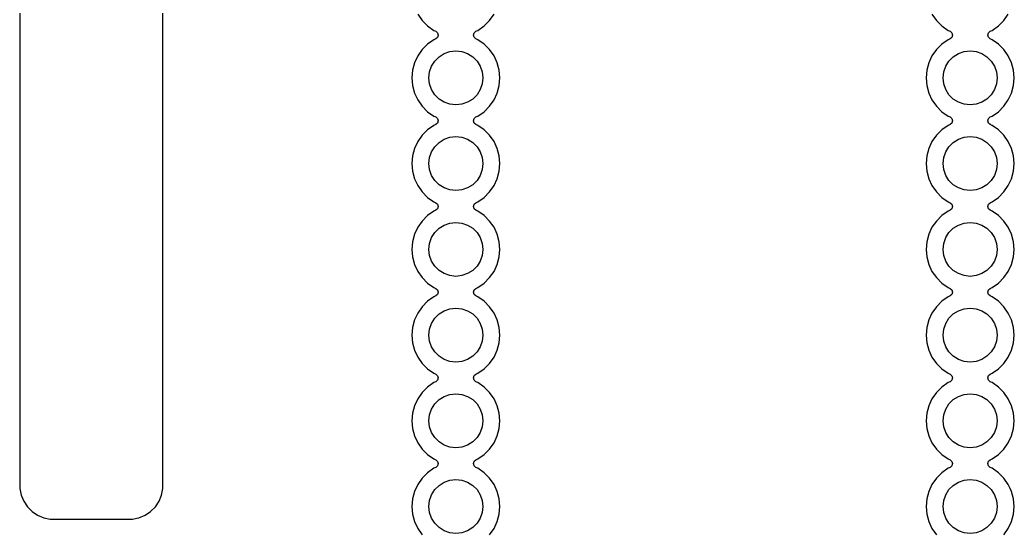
# Model space of a CAD drawing. Extents: x 76 to 217, y -144 to -46.
# Drawn here: x 144.34 to 173.81, y -126.16 to -110.92 of the extents above; entities that cross this region are included whole.
import ezdxf

# ---------------------------------------------------------------- set-up
doc = ezdxf.new("R2010")
doc.units = 0
doc.layers.add('BLACK', color=7, linetype='CONTINUOUS')

msp = doc.modelspace()

# ---------------------------------------------------------------- linework, layer by layer
at = {"layer": 'BLACK', "linetype": 'CONTINUOUS'}
for p, q in [((144.3355, -65.179459), (144.3355, -124.812541)), ((148.5745, -124.812541), (148.5745, -65.179459)), ((156.129432, -110.752734), (156.259954, -110.939141)), ((158.260047, -110.939139), (158.390568, -110.752734)), ((171.369432, -110.752734), (171.499954, -110.939141)), ((173.500047, -110.939139), (173.630568, -110.752734)), ((156.259954, -110.939141), (156.420858, -111.100045)), ((156.420858, -111.100045), (156.420861, -111.100047)), ((156.420861, -111.100047), (156.607266, -111.230568)), ((157.912734, -111.230568), (158.099139, -111.100047)), ((158.099139, -111.100047), (158.260047, -110.939139)), ((171.499954, -110.939141), (171.660858, -111.100045)), ((171.660858, -111.100045), (171.660861, -111.100047)), ((171.660861, -111.100047), (171.847266, -111.230568)), ((173.152734, -111.230568), (173.339139, -111.100047)), ((173.339139, -111.100047), (173.500047, -110.939139)), ((156.607266, -111.230568), (156.665275, -111.257618)), ((156.665275, -111.257618), (156.717714, -111.303791)), ((156.736866, -111.370984), (156.71665, -111.437865)), ((156.717714, -111.303791), (156.736866, -111.370984)), ((157.783133, -111.369017), (157.803348, -111.302135)), ((157.802285, -111.43621), (157.783133, -111.369017)), ((157.803348, -111.302135), (157.854725, -111.257618)), ((157.854725, -111.257618), (157.912734, -111.230568)), ((171.847266, -111.230568), (171.905275, -111.257618)), ((171.905275, -111.257618), (171.957714, -111.303791)), ((171.976866, -111.370984), (171.95665, -111.437865)), ((171.957714, -111.303791), (171.976866, -111.370984)), ((173.023133, -111.369017), (173.043348, -111.302135)), ((173.042285, -111.43621), (173.023133, -111.369017)), ((173.043348, -111.302135), (173.094725, -111.257618)), ((173.094725, -111.257618), (173.152734, -111.230568)), ((156.420858, -111.639954), (156.259954, -111.800858)), ((156.607265, -111.509432), (156.420858, -111.639954)), ((156.607267, -111.509431), (156.607265, -111.509432)), ((156.665275, -111.482382), (156.607267, -111.509431)), ((156.71665, -111.437865), (156.665275, -111.482382)), ((157.854725, -111.482382), (157.802285, -111.43621)), ((157.912728, -111.509429), (157.854725, -111.482382)), ((157.912734, -111.509432), (157.912728, -111.509429)), ((158.099141, -111.639954), (157.912734, -111.509432)), ((158.260045, -111.800858), (158.099141, -111.639954)), ((171.660858, -111.639954), (171.499954, -111.800858)), ((171.847265, -111.509432), (171.660858, -111.639954)), ((171.847267, -111.509431), (171.847265, -111.509432)), ((171.905275, -111.482382), (171.847267, -111.509431)), ((171.95665, -111.437865), (171.905275, -111.482382)), ((173.094725, -111.482382), (173.042285, -111.43621)), ((173.152728, -111.509429), (173.094725, -111.482382)), ((173.152734, -111.509432), (173.152728, -111.509429)), ((173.339141, -111.639954), (173.152734, -111.509432)), ((173.500045, -111.800858), (173.339141, -111.639954)), ((156.259954, -111.800858), (156.129432, -111.987265)), ((156.761208, -112.014535), (156.912893, -111.919225)), ((156.912893, -111.919225), (157.081983, -111.860058)), ((157.081983, -111.860058), (157.26, -111.84)), ((157.26, -111.84), (157.438017, -111.860058)), ((157.438017, -111.860058), (157.607107, -111.919225)), ((157.607107, -111.919225), (157.758792, -112.014535)), ((158.260047, -111.800861), (158.260045, -111.800858)), ((158.390568, -111.987266), (158.260047, -111.800861)), ((171.499954, -111.800858), (171.369432, -111.987265)), ((172.001208, -112.014535), (172.152893, -111.919225)), ((172.152893, -111.919225), (172.321983, -111.860058)), ((172.321983, -111.860058), (172.5, -111.84)), ((172.5, -111.84), (172.678017, -111.860058)), ((172.678017, -111.860058), (172.847107, -111.919225)), ((172.847107, -111.919225), (172.998792, -112.014535)), ((173.500047, -111.800861), (173.500045, -111.800858)), ((173.630568, -111.987266), (173.500047, -111.800861)), ((156.033258, -112.193511), (155.974366, -112.413302)), ((156.033261, -112.193502), (156.033258, -112.193511)), ((156.129431, -111.987267), (156.033261, -112.193502)), ((156.129432, -111.987265), (156.129431, -111.987267)), ((156.539225, -112.292893), (156.634535, -112.141208)), ((156.634535, -112.141208), (156.761208, -112.014535)), ((157.758792, -112.014535), (157.885465, -112.141208)), ((157.885465, -112.141208), (157.980775, -112.292893)), ((158.486739, -112.193504), (158.390568, -111.987266)), ((158.545635, -112.413308), (158.486739, -112.193504)), ((171.273258, -112.193511), (171.214366, -112.413302)), ((171.273261, -112.193502), (171.273258, -112.193511)), ((171.369431, -111.987267), (171.273261, -112.193502)), ((171.369432, -111.987265), (171.369431, -111.987267)), ((171.779225, -112.292893), (171.874535, -112.141208)), ((171.874535, -112.141208), (172.001208, -112.014535)), ((172.998792, -112.014535), (173.125465, -112.141208)), ((173.125465, -112.141208), (173.220775, -112.292893)), ((173.726739, -112.193504), (173.630568, -111.987266)), ((173.785635, -112.413308), (173.726739, -112.193504)), ((155.974364, -112.413313), (155.954532, -112.639998)), ((155.974366, -112.413302), (155.974364, -112.413313)), ((156.46, -112.64), (156.480058, -112.461983)), ((156.480058, -112.461983), (156.539225, -112.292893)), ((157.980775, -112.292893), (158.039942, -112.461983)), ((158.039942, -112.461983), (158.06, -112.64)), ((158.565468, -112.64), (158.545635, -112.413308)), ((171.214364, -112.413313), (171.194532, -112.639998)), ((171.214366, -112.413302), (171.214364, -112.413313)), ((171.7, -112.64), (171.720058, -112.461983)), ((171.720058, -112.461983), (171.779225, -112.292893)), ((173.220775, -112.292893), (173.279942, -112.461983)), ((173.279942, -112.461983), (173.3, -112.64)), ((173.805468, -112.64), (173.785635, -112.413308)), ((155.954532, -112.639998), (155.954532, -112.640001)), ((155.954532, -112.640001), (155.974364, -112.866686)), ((155.974364, -112.866686), (155.974366, -112.866697)), ((155.974366, -112.866697), (156.033258, -113.086488)), ((156.480058, -112.818017), (156.46, -112.64)), ((156.539225, -112.987107), (156.480058, -112.818017)), ((158.039942, -112.818017), (157.980775, -112.987107)), ((158.06, -112.64), (158.039942, -112.818017)), ((158.486739, -113.086496), (158.545635, -112.866692)), ((158.545635, -112.866692), (158.565468, -112.64)), ((171.194532, -112.639998), (171.194532, -112.640001)), ((171.194532, -112.640001), (171.214364, -112.866686)), ((171.214364, -112.866686), (171.214366, -112.866697)), ((171.214366, -112.866697), (171.273258, -113.086488)), ((171.720058, -112.818017), (171.7, -112.64)), ((171.779225, -112.987107), (171.720058, -112.818017)), ((173.279942, -112.818017), (173.220775, -112.987107)), ((173.3, -112.64), (173.279942, -112.818017)), ((173.726739, -113.086496), (173.785635, -112.866692)), ((173.785635, -112.866692), (173.805468, -112.64)), ((156.033258, -113.086488), (156.033261, -113.086497)), ((156.033261, -113.086497), (156.129431, -113.292732)), ((156.634535, -113.138792), (156.539225, -112.987107)), ((156.761208, -113.265465), (156.634535, -113.138792)), ((157.885465, -113.138792), (157.758792, -113.265465)), ((157.980775, -112.987107), (157.885465, -113.138792)), ((158.390568, -113.292734), (158.486739, -113.086496)), ((171.273258, -113.086488), (171.273261, -113.086497)), ((171.273261, -113.086497), (171.369431, -113.292732)), ((171.874535, -113.138792), (171.779225, -112.987107)), ((172.001208, -113.265465), (171.874535, -113.138792)), ((173.125465, -113.138792), (172.998792, -113.265465)), ((173.220775, -112.987107), (173.125465, -113.138792)), ((173.630568, -113.292734), (173.726739, -113.086496)), ((156.129431, -113.292732), (156.129432, -113.292734)), ((156.129432, -113.292734), (156.259954, -113.479141)), ((156.912893, -113.360775), (156.761208, -113.265465)), ((157.081983, -113.419942), (156.912893, -113.360775)), ((157.26, -113.44), (157.081983, -113.419942)), ((157.438017, -113.419942), (157.26, -113.44)), ((157.607107, -113.360775), (157.438017, -113.419942)), ((157.758792, -113.265465), (157.607107, -113.360775)), ((158.260047, -113.479139), (158.390568, -113.292734)), ((171.369431, -113.292732), (171.369432, -113.292734)), ((171.369432, -113.292734), (171.499954, -113.479141)), ((172.152893, -113.360775), (172.001208, -113.265465)), ((172.321983, -113.419942), (172.152893, -113.360775)), ((172.5, -113.44), (172.321983, -113.419942)), ((172.678017, -113.419942), (172.5, -113.44)), ((172.847107, -113.360775), (172.678017, -113.419942)), ((172.998792, -113.265465), (172.847107, -113.360775)), ((173.500047, -113.479139), (173.630568, -113.292734)), ((156.259954, -113.479141), (156.420858, -113.640045)), ((156.420858, -113.640045), (156.420861, -113.640047)), ((156.420861, -113.640047), (156.607266, -113.770568)), ((157.912734, -113.770568), (158.099139, -113.640047)), ((158.099139, -113.640047), (158.260047, -113.479139)), ((171.499954, -113.479141), (171.660858, -113.640045)), ((171.660858, -113.640045), (171.660861, -113.640047)), ((171.660861, -113.640047), (171.847266, -113.770568)), ((173.152734, -113.770568), (173.339139, -113.640047)), ((173.339139, -113.640047), (173.500047, -113.479139)), ((156.607266, -113.770568), (156.665275, -113.797618)), ((156.665275, -114.022382), (156.607267, -114.049431)), ((156.665275, -113.797618), (156.717714, -113.843791)), ((156.71665, -113.977865), (156.665275, -114.022382)), ((156.736866, -113.910984), (156.71665, -113.977865)), ((156.717714, -113.843791), (156.736866, -113.910984)), ((157.783133, -113.909017), (157.803348, -113.842135)), ((157.802285, -113.97621), (157.783133, -113.909017)), ((157.854725, -114.022382), (157.802285, -113.97621)), ((157.803348, -113.842135), (157.854725, -113.797618)), ((157.854725, -113.797618), (157.912734, -113.770568)), ((157.912728, -114.049429), (157.854725, -114.022382)), ((171.847266, -113.770568), (171.905275, -113.797618)), ((171.905275, -114.022382), (171.847267, -114.049431)), ((171.905275, -113.797618), (171.957714, -113.843791)), ((171.95665, -113.977865), (171.905275, -114.022382)), ((171.976866, -113.910984), (171.95665, -113.977865)), ((171.957714, -113.843791), (171.976866, -113.910984)), ((173.023133, -113.909017), (173.043348, -113.842135)), ((173.042285, -113.97621), (173.023133, -113.909017)), ((173.094725, -114.022382), (173.042285, -113.97621)), ((173.043348, -113.842135), (173.094725, -113.797618)), ((173.094725, -113.797618), (173.152734, -113.770568)), ((173.152728, -114.049429), (173.094725, -114.022382)), ((156.259954, -114.340858), (156.129432, -114.527265)), ((156.420858, -114.179954), (156.259954, -114.340858)), ((156.607265, -114.049432), (156.420858, -114.179954)), ((156.607267, -114.049431), (156.607265, -114.049432)), ((157.912734, -114.049432), (157.912728, -114.049429)), ((158.099141, -114.179954), (157.912734, -114.049432)), ((158.260045, -114.340858), (158.099141, -114.179954)), ((158.260047, -114.340861), (158.260045, -114.340858)), ((158.390568, -114.527266), (158.260047, -114.340861)), ((171.499954, -114.340858), (171.369432, -114.527265)), ((171.660858, -114.179954), (171.499954, -114.340858)), ((171.847265, -114.049432), (171.660858, -114.179954)), ((171.847267, -114.049431), (171.847265, -114.049432)), ((173.152734, -114.049432), (173.152728, -114.049429)), ((173.339141, -114.179954), (173.152734, -114.049432)), ((173.500045, -114.340858), (173.339141, -114.179954)), ((173.500047, -114.340861), (173.500045, -114.340858)), ((173.630568, -114.527266), (173.500047, -114.340861)), ((156.129431, -114.527267), (156.033261, -114.733502)), ((156.129432, -114.527265), (156.129431, -114.527267)), ((156.634535, -114.681208), (156.761208, -114.554535)), ((156.761208, -114.554535), (156.912893, -114.459225)), ((156.912893, -114.459225), (157.081983, -114.400058)), ((157.081983, -114.400058), (157.26, -114.38)), ((157.26, -114.38), (157.438017, -114.400058)), ((157.438017, -114.400058), (157.607107, -114.459225)), ((157.607107, -114.459225), (157.758792, -114.554535)), ((157.758792, -114.554535), (157.885465, -114.681208)), ((158.486739, -114.733504), (158.390568, -114.527266)), ((171.369431, -114.527267), (171.273261, -114.733502)), ((171.369432, -114.527265), (171.369431, -114.527267)), ((171.874535, -114.681208), (172.001208, -114.554535)), ((172.001208, -114.554535), (172.152893, -114.459225)), ((172.152893, -114.459225), (172.321983, -114.400058)), ((172.321983, -114.400058), (172.5, -114.38)), ((172.5, -114.38), (172.678017, -114.400058)), ((172.678017, -114.400058), (172.847107, -114.459225)), ((172.847107, -114.459225), (172.998792, -114.554535)), ((172.998792, -114.554535), (173.125465, -114.681208)), ((173.726739, -114.733504), (173.630568, -114.527266)), ((156.033258, -114.733511), (155.974366, -114.953302)), ((156.033261, -114.733502), (156.033258, -114.733511)), ((156.480058, -115.001983), (156.539225, -114.832893)), ((156.539225, -114.832893), (156.634535, -114.681208)), ((157.885465, -114.681208), (157.980775, -114.832893)), ((157.980775, -114.832893), (158.039942, -115.001983)), ((158.545635, -114.953308), (158.486739, -114.733504)), ((171.273258, -114.733511), (171.214366, -114.953302)), ((171.273261, -114.733502), (171.273258, -114.733511)), ((171.720058, -115.001983), (171.779225, -114.832893)), ((171.779225, -114.832893), (171.874535, -114.681208)), ((173.125465, -114.681208), (173.220775, -114.832893)), ((173.220775, -114.832893), (173.279942, -115.001983)), ((173.785635, -114.953308), (173.726739, -114.733504)), ((155.974364, -114.953313), (155.954532, -115.179998)), ((155.954532, -115.179998), (155.954532, -115.180001)), ((155.954532, -115.180001), (155.974364, -115.406686)), ((155.974366, -114.953302), (155.974364, -114.953313)), ((156.46, -115.18), (156.480058, -115.001983)), ((156.480058, -115.358017), (156.46, -115.18)), ((158.039942, -115.001983), (158.06, -115.18)), ((158.06, -115.18), (158.039942, -115.358017)), ((158.565468, -115.18), (158.545635, -114.953308)), ((158.545635, -115.406692), (158.565468, -115.18)), ((171.214364, -114.953313), (171.194532, -115.179998)), ((171.194532, -115.179998), (171.194532, -115.180001)), ((171.194532, -115.180001), (171.214364, -115.406686)), ((171.214366, -114.953302), (171.214364, -114.953313)), ((171.7, -115.18), (171.720058, -115.001983)), ((171.720058, -115.358017), (171.7, -115.18)), ((173.279942, -115.001983), (173.3, -115.18)), ((173.3, -115.18), (173.279942, -115.358017)), ((173.805468, -115.18), (173.785635, -114.953308)), ((173.785635, -115.406692), (173.805468, -115.18)), ((155.974364, -115.406686), (155.974366, -115.406697)), ((155.974366, -115.406697), (156.033258, -115.626488)), ((156.539225, -115.527107), (156.480058, -115.358017)), ((158.039942, -115.358017), (157.980775, -115.527107)), ((158.486739, -115.626496), (158.545635, -115.406692)), ((171.214364, -115.406686), (171.214366, -115.406697)), ((171.214366, -115.406697), (171.273258, -115.626488)), ((171.779225, -115.527107), (171.720058, -115.358017)), ((173.279942, -115.358017), (173.220775, -115.527107)), ((173.726739, -115.626496), (173.785635, -115.406692)), ((156.033258, -115.626488), (156.033261, -115.626497)), ((156.033261, -115.626497), (156.129431, -115.832732)), ((156.634535, -115.678792), (156.539225, -115.527107)), ((156.761208, -115.805465), (156.634535, -115.678792)), ((156.912893, -115.900775), (156.761208, -115.805465)), ((157.758792, -115.805465), (157.607107, -115.900775)), ((157.885465, -115.678792), (157.758792, -115.805465)), ((157.980775, -115.527107), (157.885465, -115.678792)), ((158.390568, -115.832734), (158.486739, -115.626496)), ((171.273258, -115.626488), (171.273261, -115.626497)), ((171.273261, -115.626497), (171.369431, -115.832732)), ((171.874535, -115.678792), (171.779225, -115.527107)), ((172.001208, -115.805465), (171.874535, -115.678792)), ((172.152893, -115.900775), (172.001208, -115.805465)), ((172.998792, -115.805465), (172.847107, -115.900775)), ((173.125465, -115.678792), (172.998792, -115.805465)), ((173.220775, -115.527107), (173.125465, -115.678792)), ((173.630568, -115.832734), (173.726739, -115.626496)), ((156.129431, -115.832732), (156.129432, -115.832734)), ((156.129432, -115.832734), (156.259954, -116.019141)), ((156.259954, -116.019141), (156.420858, -116.180045)), ((157.081983, -115.959942), (156.912893, -115.900775)), ((157.26, -115.98), (157.081983, -115.959942)), ((157.438017, -115.959942), (157.26, -115.98)), ((157.607107, -115.900775), (157.438017, -115.959942)), ((158.099139, -116.180047), (158.260047, -116.019139)), ((158.260047, -116.019139), (158.390568, -115.832734)), ((171.369431, -115.832732), (171.369432, -115.832734)), ((171.369432, -115.832734), (171.499954, -116.019141)), ((171.499954, -116.019141), (171.660858, -116.180045)), ((172.321983, -115.959942), (172.152893, -115.900775)), ((172.5, -115.98), (172.321983, -115.959942)), ((172.678017, -115.959942), (172.5, -115.98)), ((172.847107, -115.900775), (172.678017, -115.959942)), ((173.339139, -116.180047), (173.500047, -116.019139)), ((173.500047, -116.019139), (173.630568, -115.832734)), ((156.420858, -116.180045), (156.420861, -116.180047)), ((156.420861, -116.180047), (156.607266, -116.310568)), ((156.607266, -116.310568), (156.665275, -116.337618)), ((156.665275, -116.337618), (156.717714, -116.383791)), ((156.717714, -116.383791), (156.736866, -116.450984)), ((157.783133, -116.449017), (157.803348, -116.382135)), ((157.803348, -116.382135), (157.854725, -116.337618)), ((157.854725, -116.337618), (157.912734, -116.310568)), ((157.912734, -116.310568), (158.099139, -116.180047)), ((171.660858, -116.180045), (171.660861, -116.180047)), ((171.660861, -116.180047), (171.847266, -116.310568)), ((171.847266, -116.310568), (171.905275, -116.337618)), ((171.905275, -116.337618), (171.957714, -116.383791)), ((171.957714, -116.383791), (171.976866, -116.450984)), ((173.023133, -116.449017), (173.043348, -116.382135)), ((173.043348, -116.382135), (173.094725, -116.337618)), ((173.094725, -116.337618), (173.152734, -116.310568)), ((173.152734, -116.310568), (173.339139, -116.180047)), ((156.607265, -116.589432), (156.420858, -116.719954)), ((156.607267, -116.589431), (156.607265, -116.589432)), ((156.665275, -116.562382), (156.607267, -116.589431)), ((156.71665, -116.517865), (156.665275, -116.562382)), ((156.736866, -116.450984), (156.71665, -116.517865)), ((157.802285, -116.51621), (157.783133, -116.449017)), ((157.854725, -116.562382), (157.802285, -116.51621)), ((157.912728, -116.589429), (157.854725, -116.562382)), ((157.912734, -116.589432), (157.912728, -116.589429)), ((158.099141, -116.719954), (157.912734, -116.589432)), ((171.847265, -116.589432), (171.660858, -116.719954)), ((171.847267, -116.589431), (171.847265, -116.589432)), ((171.905275, -116.562382), (171.847267, -116.589431)), ((171.95665, -116.517865), (171.905275, -116.562382)), ((171.976866, -116.450984), (171.95665, -116.517865)), ((173.042285, -116.51621), (173.023133, -116.449017)), ((173.094725, -116.562382), (173.042285, -116.51621)), ((173.152728, -116.589429), (173.094725, -116.562382)), ((173.152734, -116.589432), (173.152728, -116.589429)), ((173.339141, -116.719954), (173.152734, -116.589432)), ((156.259954, -116.880858), (156.129432, -117.067265)), ((156.420858, -116.719954), (156.259954, -116.880858)), ((156.912893, -116.999225), (157.081983, -116.940058)), ((157.081983, -116.940058), (157.26, -116.92)), ((157.26, -116.92), (157.438017, -116.940058)), ((157.438017, -116.940058), (157.607107, -116.999225)), ((158.260045, -116.880858), (158.099141, -116.719954)), ((158.260047, -116.880861), (158.260045, -116.880858)), ((158.390568, -117.067266), (158.260047, -116.880861)), ((171.499954, -116.880858), (171.369432, -117.067265)), ((171.660858, -116.719954), (171.499954, -116.880858)), ((172.152893, -116.999225), (172.321983, -116.940058)), ((172.321983, -116.940058), (172.5, -116.92)), ((172.5, -116.92), (172.678017, -116.940058)), ((172.678017, -116.940058), (172.847107, -116.999225)), ((173.500045, -116.880858), (173.339141, -116.719954)), ((173.500047, -116.880861), (173.500045, -116.880858)), ((173.630568, -117.067266), (173.500047, -116.880861)), ((156.033258, -117.273511), (155.974366, -117.493302)), ((156.033261, -117.273502), (156.033258, -117.273511)), ((156.129431, -117.067267), (156.033261, -117.273502)), ((156.129432, -117.067265), (156.129431, -117.067267)), ((156.539225, -117.372893), (156.634535, -117.221208)), ((156.634535, -117.221208), (156.761208, -117.094535)), ((156.761208, -117.094535), (156.912893, -116.999225)), ((157.607107, -116.999225), (157.758792, -117.094535)), ((157.758792, -117.094535), (157.885465, -117.221208)), ((157.885465, -117.221208), (157.980775, -117.372893)), ((158.486739, -117.273504), (158.390568, -117.067266)), ((158.545635, -117.493308), (158.486739, -117.273504)), ((171.273258, -117.273511), (171.214366, -117.493302)), ((171.273261, -117.273502), (171.273258, -117.273511)), ((171.369431, -117.067267), (171.273261, -117.273502)), ((171.369432, -117.067265), (171.369431, -117.067267)), ((171.779225, -117.372893), (171.874535, -117.221208)), ((171.874535, -117.221208), (172.001208, -117.094535)), ((172.001208, -117.094535), (172.152893, -116.999225)), ((172.847107, -116.999225), (172.998792, -117.094535)), ((172.998792, -117.094535), (173.125465, -117.221208)), ((173.125465, -117.221208), (173.220775, -117.372893)), ((173.726739, -117.273504), (173.630568, -117.067266)), ((173.785635, -117.493308), (173.726739, -117.273504)), ((155.974364, -117.493313), (155.954532, -117.719998)), ((155.974366, -117.493302), (155.974364, -117.493313)), ((156.46, -117.72), (156.480058, -117.541983)), ((156.480058, -117.541983), (156.539225, -117.372893)), ((157.980775, -117.372893), (158.039942, -117.541983)), ((158.039942, -117.541983), (158.06, -117.72)), ((158.565468, -117.72), (158.545635, -117.493308)), ((171.214364, -117.493313), (171.194532, -117.719998)), ((171.214366, -117.493302), (171.214364, -117.493313)), ((171.7, -117.72), (171.720058, -117.541983)), ((171.720058, -117.541983), (171.779225, -117.372893)), ((173.220775, -117.372893), (173.279942, -117.541983)), ((173.279942, -117.541983), (173.3, -117.72)), ((173.805468, -117.72), (173.785635, -117.493308)), ((155.954532, -117.719998), (155.954532, -117.720001)), ((155.954532, -117.720001), (155.974364, -117.946686)), ((156.480058, -117.898017), (156.46, -117.72)), ((158.06, -117.72), (158.039942, -117.898017)), ((158.545635, -117.946692), (158.565468, -117.72)), ((171.194532, -117.719998), (171.194532, -117.720001)), ((171.194532, -117.720001), (171.214364, -117.946686)), ((171.720058, -117.898017), (171.7, -117.72)), ((173.3, -117.72), (173.279942, -117.898017)), ((173.785635, -117.946692), (173.805468, -117.72)), ((155.974364, -117.946686), (155.974366, -117.946697)), ((155.974366, -117.946697), (156.033258, -118.166488)), ((156.033258, -118.166488), (156.033261, -118.166497)), ((156.033261, -118.166497), (156.129431, -118.372732)), ((156.539225, -118.067107), (156.480058, -117.898017)), ((156.634535, -118.218792), (156.539225, -118.067107)), ((157.980775, -118.067107), (157.885465, -118.218792)), ((158.039942, -117.898017), (157.980775, -118.067107)), ((158.390568, -118.372734), (158.486739, -118.166496)), ((158.486739, -118.166496), (158.545635, -117.946692)), ((171.214364, -117.946686), (171.214366, -117.946697)), ((171.214366, -117.946697), (171.273258, -118.166488)), ((171.273258, -118.166488), (171.273261, -118.166497)), ((171.273261, -118.166497), (171.369431, -118.372732)), ((171.779225, -118.067107), (171.720058, -117.898017)), ((171.874535, -118.218792), (171.779225, -118.067107)), ((173.220775, -118.067107), (173.125465, -118.218792)), ((173.279942, -117.898017), (173.220775, -118.067107)), ((173.630568, -118.372734), (173.726739, -118.166496)), ((173.726739, -118.166496), (173.785635, -117.946692)), ((156.129431, -118.372732), (156.129432, -118.372734)), ((156.129432, -118.372734), (156.259954, -118.559141)), ((156.761208, -118.345465), (156.634535, -118.218792)), ((156.912893, -118.440775), (156.761208, -118.345465)), ((157.081983, -118.499942), (156.912893, -118.440775)), ((157.607107, -118.440775), (157.438017, -118.499942)), ((157.758792, -118.345465), (157.607107, -118.440775)), ((157.885465, -118.218792), (157.758792, -118.345465)), ((158.260047, -118.559139), (158.390568, -118.372734)), ((171.369431, -118.372732), (171.369432, -118.372734)), ((171.369432, -118.372734), (171.499954, -118.559141)), ((172.001208, -118.345465), (171.874535, -118.218792)), ((172.152893, -118.440775), (172.001208, -118.345465)), ((172.321983, -118.499942), (172.152893, -118.440775)), ((172.847107, -118.440775), (172.678017, -118.499942)), ((172.998792, -118.345465), (172.847107, -118.440775)), ((173.125465, -118.218792), (172.998792, -118.345465)), ((173.500047, -118.559139), (173.630568, -118.372734)), ((156.259954, -118.559141), (156.420858, -118.720045)), ((156.420858, -118.720045), (156.420861, -118.720047)), ((156.420861, -118.720047), (156.607266, -118.850568)), ((157.26, -118.52), (157.081983, -118.499942)), ((157.438017, -118.499942), (157.26, -118.52)), ((157.912734, -118.850568), (158.099139, -118.720047)), ((158.099139, -118.720047), (158.260047, -118.559139)), ((171.499954, -118.559141), (171.660858, -118.720045)), ((171.660858, -118.720045), (171.660861, -118.720047)), ((171.660861, -118.720047), (171.847266, -118.850568)), ((172.5, -118.52), (172.321983, -118.499942)), ((172.678017, -118.499942), (172.5, -118.52)), ((173.152734, -118.850568), (173.339139, -118.720047)), ((173.339139, -118.720047), (173.500047, -118.559139)), ((156.607266, -118.850568), (156.665275, -118.877618)), ((156.665275, -118.877618), (156.717714, -118.923791)), ((156.71665, -119.057865), (156.665275, -119.102382)), ((156.736866, -118.990984), (156.71665, -119.057865)), ((156.717714, -118.923791), (156.736866, -118.990984)), ((157.783133, -118.989017), (157.803348, -118.922135)), ((157.802285, -119.05621), (157.783133, -118.989017)), ((157.854725, -119.102382), (157.802285, -119.05621)), ((157.803348, -118.922135), (157.854725, -118.877618)), ((157.854725, -118.877618), (157.912734, -118.850568)), ((171.847266, -118.850568), (171.905275, -118.877618)), ((171.905275, -118.877618), (171.957714, -118.923791)), ((171.95665, -119.057865), (171.905275, -119.102382)), ((171.976866, -118.990984), (171.95665, -119.057865)), ((171.957714, -118.923791), (171.976866, -118.990984)), ((173.023133, -118.989017), (173.043348, -118.922135)), ((173.042285, -119.05621), (173.023133, -118.989017)), ((173.094725, -119.102382), (173.042285, -119.05621)), ((173.043348, -118.922135), (173.094725, -118.877618)), ((173.094725, -118.877618), (173.152734, -118.850568)), ((156.420858, -119.259954), (156.259954, -119.420858)), ((156.607265, -119.129432), (156.420858, -119.259954)), ((156.607267, -119.129431), (156.607265, -119.129432)), ((156.665275, -119.102382), (156.607267, -119.129431)), ((157.912728, -119.129429), (157.854725, -119.102382)), ((157.912734, -119.129432), (157.912728, -119.129429)), ((158.099141, -119.259954), (157.912734, -119.129432)), ((158.260045, -119.420858), (158.099141, -119.259954)), ((171.660858, -119.259954), (171.499954, -119.420858)), ((171.847265, -119.129432), (171.660858, -119.259954)), ((171.847267, -119.129431), (171.847265, -119.129432)), ((171.905275, -119.102382), (171.847267, -119.129431)), ((173.152728, -119.129429), (173.094725, -119.102382)), ((173.152734, -119.129432), (173.152728, -119.129429)), ((173.339141, -119.259954), (173.152734, -119.129432)), ((173.500045, -119.420858), (173.339141, -119.259954)), ((156.129431, -119.607267), (156.033261, -119.813502)), ((156.129432, -119.607265), (156.129431, -119.607267)), ((156.259954, -119.420858), (156.129432, -119.607265)), ((156.634535, -119.761208), (156.761208, -119.634535)), ((156.761208, -119.634535), (156.912893, -119.539225)), ((156.912893, -119.539225), (157.081983, -119.480058)), ((157.081983, -119.480058), (157.26, -119.46)), ((157.26, -119.46), (157.438017, -119.480058)), ((157.438017, -119.480058), (157.607107, -119.539225)), ((157.607107, -119.539225), (157.758792, -119.634535)), ((157.758792, -119.634535), (157.885465, -119.761208)), ((158.260047, -119.420861), (158.260045, -119.420858)), ((158.390568, -119.607266), (158.260047, -119.420861)), ((158.486739, -119.813504), (158.390568, -119.607266)), ((171.369431, -119.607267), (171.273261, -119.813502)), ((171.369432, -119.607265), (171.369431, -119.607267)), ((171.499954, -119.420858), (171.369432, -119.607265)), ((171.874535, -119.761208), (172.001208, -119.634535)), ((172.001208, -119.634535), (172.152893, -119.539225)), ((172.152893, -119.539225), (172.321983, -119.480058)), ((172.321983, -119.480058), (172.5, -119.46)), ((172.5, -119.46), (172.678017, -119.480058)), ((172.678017, -119.480058), (172.847107, -119.539225)), ((172.847107, -119.539225), (172.998792, -119.634535)), ((172.998792, -119.634535), (173.125465, -119.761208)), ((173.500047, -119.420861), (173.500045, -119.420858)), ((173.630568, -119.607266), (173.500047, -119.420861)), ((173.726739, -119.813504), (173.630568, -119.607266)), ((156.033258, -119.813511), (155.974366, -120.033302)), ((156.033261, -119.813502), (156.033258, -119.813511)), ((156.480058, -120.081983), (156.539225, -119.912893)), ((156.539225, -119.912893), (156.634535, -119.761208)), ((157.885465, -119.761208), (157.980775, -119.912893)), ((157.980775, -119.912893), (158.039942, -120.081983)), ((158.545635, -120.033308), (158.486739, -119.813504)), ((171.273258, -119.813511), (171.214366, -120.033302)), ((171.273261, -119.813502), (171.273258, -119.813511)), ((171.720058, -120.081983), (171.779225, -119.912893)), ((171.779225, -119.912893), (171.874535, -119.761208)), ((173.125465, -119.761208), (173.220775, -119.912893)), ((173.220775, -119.912893), (173.279942, -120.081983)), ((173.785635, -120.033308), (173.726739, -119.813504)), ((155.974364, -120.033313), (155.954532, -120.259998)), ((155.974366, -120.033302), (155.974364, -120.033313)), ((156.46, -120.26), (156.480058, -120.081983)), ((158.039942, -120.081983), (158.06, -120.26)), ((158.565468, -120.26), (158.545635, -120.033308)), ((171.214364, -120.033313), (171.194532, -120.259998)), ((171.214366, -120.033302), (171.214364, -120.033313)), ((171.7, -120.26), (171.720058, -120.081983)), ((173.279942, -120.081983), (173.3, -120.26)), ((173.805468, -120.26), (173.785635, -120.033308)), ((155.954532, -120.259998), (155.954532, -120.260001)), ((155.954532, -120.260001), (155.974364, -120.486686)), ((155.974364, -120.486686), (155.974366, -120.486697)), ((155.974366, -120.486697), (156.033258, -120.706488)), ((156.480058, -120.438017), (156.46, -120.26)), ((156.539225, -120.607107), (156.480058, -120.438017)), ((158.039942, -120.438017), (157.980775, -120.607107)), ((158.06, -120.26), (158.039942, -120.438017)), ((158.486739, -120.706496), (158.545635, -120.486692)), ((158.545635, -120.486692), (158.565468, -120.26)), ((171.194532, -120.259998), (171.194532, -120.260001)), ((171.194532, -120.260001), (171.214364, -120.486686)), ((171.214364, -120.486686), (171.214366, -120.486697)), ((171.214366, -120.486697), (171.273258, -120.706488)), ((171.720058, -120.438017), (171.7, -120.26)), ((171.779225, -120.607107), (171.720058, -120.438017)), ((173.279942, -120.438017), (173.220775, -120.607107)), ((173.3, -120.26), (173.279942, -120.438017)), ((173.726739, -120.706496), (173.785635, -120.486692)), ((173.785635, -120.486692), (173.805468, -120.26)), ((156.033258, -120.706488), (156.033261, -120.706497)), ((156.033261, -120.706497), (156.129431, -120.912732)), ((156.634535, -120.758792), (156.539225, -120.607107)), ((156.761208, -120.885465), (156.634535, -120.758792)), ((157.885465, -120.758792), (157.758792, -120.885465)), ((157.980775, -120.607107), (157.885465, -120.758792)), ((158.390568, -120.912734), (158.486739, -120.706496)), ((171.273258, -120.706488), (171.273261, -120.706497)), ((171.273261, -120.706497), (171.369431, -120.912732)), ((171.874535, -120.758792), (171.779225, -120.607107)), ((172.001208, -120.885465), (171.874535, -120.758792)), ((173.125465, -120.758792), (172.998792, -120.885465)), ((173.220775, -120.607107), (173.125465, -120.758792)), ((173.630568, -120.912734), (173.726739, -120.706496)), ((156.129431, -120.912732), (156.129432, -120.912734)), ((156.129432, -120.912734), (156.259954, -121.099141)), ((156.259954, -121.099141), (156.420858, -121.260045)), ((156.912893, -120.980775), (156.761208, -120.885465)), ((157.081983, -121.039942), (156.912893, -120.980775)), ((157.26, -121.06), (157.081983, -121.039942)), ((157.438017, -121.039942), (157.26, -121.06)), ((157.607107, -120.980775), (157.438017, -121.039942)), ((157.758792, -120.885465), (157.607107, -120.980775)), ((158.099139, -121.260047), (158.260047, -121.099139)), ((158.260047, -121.099139), (158.390568, -120.912734)), ((171.369431, -120.912732), (171.369432, -120.912734)), ((171.369432, -120.912734), (171.499954, -121.099141)), ((171.499954, -121.099141), (171.660858, -121.260045)), ((172.152893, -120.980775), (172.001208, -120.885465)), ((172.321983, -121.039942), (172.152893, -120.980775)), ((172.5, -121.06), (172.321983, -121.039942)), ((172.678017, -121.039942), (172.5, -121.06)), ((172.847107, -120.980775), (172.678017, -121.039942)), ((172.998792, -120.885465), (172.847107, -120.980775)), ((173.339139, -121.260047), (173.500047, -121.099139)), ((173.500047, -121.099139), (173.630568, -120.912734)), ((156.420858, -121.260045), (156.420861, -121.260047)), ((156.420861, -121.260047), (156.607266, -121.390568)), ((156.607266, -121.390568), (156.665275, -121.417618)), ((157.854725, -121.417618), (157.912734, -121.390568)), ((157.912734, -121.390568), (158.099139, -121.260047)), ((171.660858, -121.260045), (171.660861, -121.260047)), ((171.660861, -121.260047), (171.847266, -121.390568)), ((171.847266, -121.390568), (171.905275, -121.417618)), ((173.094725, -121.417618), (173.152734, -121.390568)), ((173.152734, -121.390568), (173.339139, -121.260047)), ((156.607265, -121.669432), (156.420858, -121.799954)), ((156.607267, -121.669431), (156.607265, -121.669432)), ((156.665275, -121.642382), (156.607267, -121.669431)), ((156.665275, -121.417618), (156.717714, -121.463791)), ((156.71665, -121.597865), (156.665275, -121.642382)), ((156.736866, -121.530984), (156.71665, -121.597865)), ((156.717714, -121.463791), (156.736866, -121.530984)), ((157.783133, -121.529017), (157.803348, -121.462135)), ((157.802285, -121.59621), (157.783133, -121.529017)), ((157.854725, -121.642382), (157.802285, -121.59621)), ((157.803348, -121.462135), (157.854725, -121.417618)), ((157.912728, -121.669429), (157.854725, -121.642382)), ((157.912734, -121.669432), (157.912728, -121.669429)), ((158.099141, -121.799954), (157.912734, -121.669432)), ((171.847265, -121.669432), (171.660858, -121.799954)), ((171.847267, -121.669431), (171.847265, -121.669432)), ((171.905275, -121.642382), (171.847267, -121.669431)), ((171.905275, -121.417618), (171.957714, -121.463791)), ((171.95665, -121.597865), (171.905275, -121.642382)), ((171.976866, -121.530984), (171.95665, -121.597865)), ((171.957714, -121.463791), (171.976866, -121.530984)), ((173.023133, -121.529017), (173.043348, -121.462135)), ((173.042285, -121.59621), (173.023133, -121.529017)), ((173.094725, -121.642382), (173.042285, -121.59621)), ((173.043348, -121.462135), (173.094725, -121.417618)), ((173.152728, -121.669429), (173.094725, -121.642382)), ((173.152734, -121.669432), (173.152728, -121.669429)), ((173.339141, -121.799954), (173.152734, -121.669432)), ((156.259954, -121.960858), (156.129432, -122.147265)), ((156.420858, -121.799954), (156.259954, -121.960858)), ((157.081983, -122.020058), (157.26, -122)), ((157.26, -122), (157.438017, -122.020058)), ((158.260045, -121.960858), (158.099141, -121.799954)), ((158.260047, -121.960861), (158.260045, -121.960858)), ((158.390568, -122.147266), (158.260047, -121.960861)), ((171.499954, -121.960858), (171.369432, -122.147265)), ((171.660858, -121.799954), (171.499954, -121.960858)), ((172.321983, -122.020058), (172.5, -122)), ((172.5, -122), (172.678017, -122.020058)), ((173.500045, -121.960858), (173.339141, -121.799954)), ((173.500047, -121.960861), (173.500045, -121.960858)), ((173.630568, -122.147266), (173.500047, -121.960861)), ((156.129431, -122.147267), (156.033261, -122.353502)), ((156.129432, -122.147265), (156.129431, -122.147267)), ((156.634535, -122.301208), (156.761208, -122.174535)), ((156.761208, -122.174535), (156.912893, -122.079225)), ((156.912893, -122.079225), (157.081983, -122.020058)), ((157.438017, -122.020058), (157.607107, -122.079225)), ((157.607107, -122.079225), (157.758792, -122.174535)), ((157.758792, -122.174535), (157.885465, -122.301208)), ((158.486739, -122.353504), (158.390568, -122.147266)), ((171.369431, -122.147267), (171.273261, -122.353502)), ((171.369432, -122.147265), (171.369431, -122.147267)), ((171.874535, -122.301208), (172.001208, -122.174535)), ((172.001208, -122.174535), (172.152893, -122.079225)), ((172.152893, -122.079225), (172.321983, -122.020058)), ((172.678017, -122.020058), (172.847107, -122.079225)), ((172.847107, -122.079225), (172.998792, -122.174535)), ((172.998792, -122.174535), (173.125465, -122.301208)), ((173.726739, -122.353504), (173.630568, -122.147266)), ((155.974364, -122.573313), (155.954532, -122.799998)), ((155.974366, -122.573302), (155.974364, -122.573313)), ((156.033258, -122.353511), (155.974366, -122.573302)), ((156.033261, -122.353502), (156.033258, -122.353511)), ((156.480058, -122.621983), (156.539225, -122.452893)), ((156.539225, -122.452893), (156.634535, -122.301208)), ((157.885465, -122.301208), (157.980775, -122.452893)), ((157.980775, -122.452893), (158.039942, -122.621983)), ((158.545635, -122.573308), (158.486739, -122.353504)), ((158.565468, -122.8), (158.545635, -122.573308)), ((171.214364, -122.573313), (171.194532, -122.799998)), ((171.214366, -122.573302), (171.214364, -122.573313)), ((171.273258, -122.353511), (171.214366, -122.573302)), ((171.273261, -122.353502), (171.273258, -122.353511)), ((171.720058, -122.621983), (171.779225, -122.452893)), ((171.779225, -122.452893), (171.874535, -122.301208)), ((173.125465, -122.301208), (173.220775, -122.452893)), ((173.220775, -122.452893), (173.279942, -122.621983)), ((173.785635, -122.573308), (173.726739, -122.353504)), ((173.805468, -122.8), (173.785635, -122.573308)), ((155.954532, -122.799998), (155.954532, -122.800001)), ((155.954532, -122.800001), (155.974364, -123.026686)), ((156.46, -122.8), (156.480058, -122.621983)), ((156.480058, -122.978017), (156.46, -122.8)), ((158.039942, -122.621983), (158.06, -122.8)), ((158.06, -122.8), (158.039942, -122.978017)), ((158.545635, -123.026692), (158.565468, -122.8)), ((171.194532, -122.799998), (171.194532, -122.800001)), ((171.194532, -122.800001), (171.214364, -123.026686)), ((171.7, -122.8), (171.720058, -122.621983)), ((171.720058, -122.978017), (171.7, -122.8)), ((173.279942, -122.621983), (173.3, -122.8)), ((173.3, -122.8), (173.279942, -122.978017)), ((173.785635, -123.026692), (173.805468, -122.8)), ((155.974364, -123.026686), (155.974366, -123.026697)), ((155.974366, -123.026697), (156.033258, -123.246488)), ((156.539225, -123.147107), (156.480058, -122.978017)), ((156.634535, -123.298792), (156.539225, -123.147107)), ((157.980775, -123.147107), (157.885465, -123.298792)), ((158.039942, -122.978017), (157.980775, -123.147107)), ((158.486739, -123.246496), (158.545635, -123.026692)), ((171.214364, -123.026686), (171.214366, -123.026697)), ((171.214366, -123.026697), (171.273258, -123.246488)), ((171.779225, -123.147107), (171.720058, -122.978017)), ((171.874535, -123.298792), (171.779225, -123.147107)), ((173.220775, -123.147107), (173.125465, -123.298792)), ((173.279942, -122.978017), (173.220775, -123.147107)), ((173.726739, -123.246496), (173.785635, -123.026692)), ((156.033258, -123.246488), (156.033261, -123.246497)), ((156.033261, -123.246497), (156.129431, -123.452732)), ((156.129431, -123.452732), (156.129432, -123.452734)), ((156.129432, -123.452734), (156.259954, -123.639141)), ((156.761208, -123.425465), (156.634535, -123.298792)), ((156.912893, -123.520775), (156.761208, -123.425465)), ((157.758792, -123.425465), (157.607107, -123.520775)), ((157.885465, -123.298792), (157.758792, -123.425465)), ((158.260047, -123.639139), (158.390568, -123.452734)), ((158.390568, -123.452734), (158.486739, -123.246496)), ((171.273258, -123.246488), (171.273261, -123.246497)), ((171.273261, -123.246497), (171.369431, -123.452732)), ((171.369431, -123.452732), (171.369432, -123.452734)), ((171.369432, -123.452734), (171.499954, -123.639141)), ((172.001208, -123.425465), (171.874535, -123.298792)), ((172.152893, -123.520775), (172.001208, -123.425465)), ((172.998792, -123.425465), (172.847107, -123.520775)), ((173.125465, -123.298792), (172.998792, -123.425465)), ((173.500047, -123.639139), (173.630568, -123.452734)), ((173.630568, -123.452734), (173.726739, -123.246496)), ((156.259954, -123.639141), (156.420858, -123.800045)), ((157.081983, -123.579942), (156.912893, -123.520775)), ((157.26, -123.6), (157.081983, -123.579942)), ((157.438017, -123.579942), (157.26, -123.6)), ((157.607107, -123.520775), (157.438017, -123.579942)), ((158.099139, -123.800047), (158.260047, -123.639139)), ((171.499954, -123.639141), (171.660858, -123.800045)), ((172.321983, -123.579942), (172.152893, -123.520775)), ((172.5, -123.6), (172.321983, -123.579942)), ((172.678017, -123.579942), (172.5, -123.6)), ((172.847107, -123.520775), (172.678017, -123.579942)), ((173.339139, -123.800047), (173.500047, -123.639139)), ((156.420858, -123.800045), (156.420861, -123.800047)), ((156.420861, -123.800047), (156.607266, -123.930568)), ((156.607266, -123.930568), (156.665275, -123.957618)), ((156.665275, -123.957618), (156.717714, -124.003791)), ((156.717714, -124.003791), (156.736866, -124.070984)), ((157.783133, -124.069017), (157.803348, -124.002135)), ((157.803348, -124.002135), (157.854725, -123.957618)), ((157.854725, -123.957618), (157.912734, -123.930568)), ((157.912734, -123.930568), (158.099139, -123.800047)), ((171.660858, -123.800045), (171.660861, -123.800047)), ((171.660861, -123.800047), (171.847266, -123.930568)), ((171.847266, -123.930568), (171.905275, -123.957618)), ((171.905275, -123.957618), (171.957714, -124.003791)), ((171.957714, -124.003791), (171.976866, -124.070984)), ((173.023133, -124.069017), (173.043348, -124.002135)), ((173.043348, -124.002135), (173.094725, -123.957618)), ((173.094725, -123.957618), (173.152734, -123.930568)), ((173.152734, -123.930568), (173.339139, -123.800047)), ((156.420858, -124.339954), (156.259954, -124.500858)), ((156.607265, -124.209432), (156.420858, -124.339954)), ((156.607267, -124.209431), (156.607265, -124.209432)), ((156.665275, -124.182382), (156.607267, -124.209431)), ((156.71665, -124.137865), (156.665275, -124.182382)), ((156.736866, -124.070984), (156.71665, -124.137865)), ((157.802285, -124.13621), (157.783133, -124.069017)), ((157.854725, -124.182382), (157.802285, -124.13621)), ((157.912728, -124.209429), (157.854725, -124.182382)), ((157.912734, -124.209432), (157.912728, -124.209429)), ((158.099141, -124.339954), (157.912734, -124.209432)), ((158.260045, -124.500858), (158.099141, -124.339954)), ((171.660858, -124.339954), (171.499954, -124.500858)), ((171.847265, -124.209432), (171.660858, -124.339954)), ((171.847267, -124.209431), (171.847265, -124.209432)), ((171.905275, -124.182382), (171.847267, -124.209431)), ((171.95665, -124.137865), (171.905275, -124.182382)), ((171.976866, -124.070984), (171.95665, -124.137865)), ((173.042285, -124.13621), (173.023133, -124.069017)), ((173.094725, -124.182382), (173.042285, -124.13621)), ((173.152728, -124.209429), (173.094725, -124.182382)), ((173.152734, -124.209432), (173.152728, -124.209429)), ((173.339141, -124.339954), (173.152734, -124.209432)), ((173.500045, -124.500858), (173.339141, -124.339954)), ((156.259954, -124.500858), (156.129432, -124.687265)), ((156.761208, -124.714535), (156.912893, -124.619225)), ((156.912893, -124.619225), (157.081983, -124.560058)), ((157.081983, -124.560058), (157.26, -124.54)), ((157.26, -124.54), (157.438017, -124.560058)), ((157.438017, -124.560058), (157.607107, -124.619225)), ((157.607107, -124.619225), (157.758792, -124.714535)), ((158.260047, -124.500861), (158.260045, -124.500858)), ((158.390568, -124.687266), (158.260047, -124.500861)), ((171.499954, -124.500858), (171.369432, -124.687265)), ((172.001208, -124.714535), (172.152893, -124.619225)), ((172.152893, -124.619225), (172.321983, -124.560058)), ((172.321983, -124.560058), (172.5, -124.54)), ((172.5, -124.54), (172.678017, -124.560058)), ((172.678017, -124.560058), (172.847107, -124.619225)), ((172.847107, -124.619225), (172.998792, -124.714535)), ((173.500047, -124.500861), (173.500045, -124.500858)), ((173.630568, -124.687266), (173.500047, -124.500861)), ((144.3355, -124.812543), (144.335499, -124.812543)), ((144.335499, -124.812543), (144.373947, -125.005829)), ((144.3355, -124.812541), (144.3355, -124.812543)), ((148.536051, -125.005835), (148.5745, -124.812541)), ((156.033258, -124.893511), (155.974366, -125.113302)), ((156.033261, -124.893502), (156.033258, -124.893511)), ((156.129431, -124.687267), (156.033261, -124.893502)), ((156.129432, -124.687265), (156.129431, -124.687267)), ((156.539225, -124.992893), (156.634535, -124.841208)), ((156.634535, -124.841208), (156.761208, -124.714535)), ((157.758792, -124.714535), (157.885465, -124.841208)), ((157.885465, -124.841208), (157.980775, -124.992893)), ((158.486739, -124.893504), (158.390568, -124.687266)), ((158.545635, -125.113308), (158.486739, -124.893504)), ((171.273258, -124.893511), (171.214366, -125.113302)), ((171.273261, -124.893502), (171.273258, -124.893511)), ((171.369431, -124.687267), (171.273261, -124.893502)), ((171.369432, -124.687265), (171.369431, -124.687267)), ((171.779225, -124.992893), (171.874535, -124.841208)), ((171.874535, -124.841208), (172.001208, -124.714535)), ((172.998792, -124.714535), (173.125465, -124.841208)), ((173.125465, -124.841208), (173.220775, -124.992893)), ((173.688986, -124.812543), (173.630568, -124.687266)), ((173.726739, -124.893504), (173.688986, -124.812543)), ((173.785635, -125.113308), (173.726739, -124.893504)), ((144.373947, -125.005829), (144.37395, -125.005839)), ((144.37395, -125.005839), (144.449364, -125.187907)), ((144.449364, -125.187907), (144.449371, -125.18792)), ((144.449371, -125.18792), (144.55886, -125.351781)), ((148.351139, -125.351782), (148.460632, -125.187914)), ((148.460632, -125.187914), (148.536051, -125.005835)), ((155.974364, -125.113313), (155.954532, -125.339998)), ((155.974366, -125.113302), (155.974364, -125.113313)), ((156.46, -125.34), (156.480058, -125.161983)), ((156.480058, -125.161983), (156.539225, -124.992893)), ((157.980775, -124.992893), (158.039942, -125.161983)), ((158.039942, -125.161983), (158.06, -125.34)), ((158.565468, -125.34), (158.545635, -125.113308)), ((171.214364, -125.113313), (171.194532, -125.339998)), ((171.214366, -125.113302), (171.214364, -125.113313)), ((171.7, -125.34), (171.720058, -125.161983)), ((171.720058, -125.161983), (171.779225, -124.992893)), ((173.220775, -124.992893), (173.279942, -125.161983)), ((173.279942, -125.161983), (173.3, -125.34)), ((173.805468, -125.34), (173.785635, -125.113308)), ((144.55886, -125.351781), (144.558863, -125.351785)), ((144.558863, -125.351785), (144.698214, -125.491136)), ((144.698214, -125.491136), (144.698218, -125.491139)), ((144.698218, -125.491139), (144.862079, -125.600628)), ((148.047914, -125.600632), (148.211782, -125.491139)), ((148.211782, -125.491139), (148.351139, -125.351782)), ((155.954532, -125.339998), (155.954532, -125.340001)), ((155.954532, -125.340001), (155.974364, -125.566686)), ((156.480058, -125.518017), (156.46, -125.34)), ((156.539225, -125.687107), (156.480058, -125.518017)), ((158.039942, -125.518017), (157.980775, -125.687107)), ((158.06, -125.34), (158.039942, -125.518017)), ((158.545635, -125.566692), (158.565468, -125.34)), ((171.194532, -125.339998), (171.194532, -125.340001)), ((171.194532, -125.340001), (171.214364, -125.566686)), ((171.720058, -125.518017), (171.7, -125.34)), ((171.779225, -125.687107), (171.720058, -125.518017)), ((173.279942, -125.518017), (173.220775, -125.687107)), ((173.3, -125.34), (173.279942, -125.518017)), ((173.785635, -125.566692), (173.805468, -125.34)), ((144.862079, -125.600628), (144.862092, -125.600635)), ((144.862092, -125.600635), (145.04416, -125.676049)), ((145.04416, -125.676049), (145.044165, -125.676051)), ((145.044165, -125.676051), (145.044169, -125.676051)), ((145.044169, -125.676051), (145.04417, -125.676052)), ((145.04417, -125.676052), (145.237456, -125.7145)), ((145.237456, -125.7145), (145.237459, -125.7145)), ((145.237459, -125.7145), (147.672543, -125.7145)), ((147.672543, -125.7145), (147.802582, -125.688632)), ((147.802582, -125.688632), (147.865835, -125.676051)), ((147.865835, -125.676051), (148.047914, -125.600632)), ((155.974364, -125.566686), (155.974366, -125.566697)), ((155.974366, -125.566697), (156.033258, -125.786488)), ((156.033258, -125.786488), (156.033261, -125.786497)), ((156.033261, -125.786497), (156.129431, -125.992732)), ((156.634535, -125.838792), (156.539225, -125.687107)), ((157.980775, -125.687107), (157.885465, -125.838792)), ((158.390568, -125.992734), (158.486739, -125.786496)), ((158.486739, -125.786496), (158.545635, -125.566692)), ((171.214364, -125.566686), (171.214366, -125.566697)), ((171.214366, -125.566697), (171.273258, -125.786488)), ((171.273258, -125.786488), (171.273261, -125.786497)), ((171.273261, -125.786497), (171.369431, -125.992732)), ((171.874535, -125.838792), (171.779225, -125.687107)), ((173.220775, -125.687107), (173.125465, -125.838792)), ((173.630568, -125.992734), (173.726739, -125.786496)), ((173.726739, -125.786496), (173.785635, -125.566692)), ((156.129431, -125.992732), (156.129432, -125.992734)), ((156.129432, -125.992734), (156.259954, -126.179141)), ((156.761208, -125.965465), (156.634535, -125.838792)), ((156.912893, -126.060775), (156.761208, -125.965465)), ((157.081983, -126.119942), (156.912893, -126.060775)), ((157.26, -126.14), (157.081983, -126.119942)), ((157.438017, -126.119942), (157.26, -126.14)), ((157.607107, -126.060775), (157.438017, -126.119942)), ((157.758792, -125.965465), (157.607107, -126.060775)), ((157.885465, -125.838792), (157.758792, -125.965465)), ((158.260047, -126.179139), (158.390568, -125.992734)), ((171.369431, -125.992732), (171.369432, -125.992734)), ((171.369432, -125.992734), (171.499954, -126.179141)), ((172.001208, -125.965465), (171.874535, -125.838792)), ((172.152893, -126.060775), (172.001208, -125.965465)), ((172.321983, -126.119942), (172.152893, -126.060775)), ((172.5, -126.14), (172.321983, -126.119942)), ((172.678017, -126.119942), (172.5, -126.14)), ((172.847107, -126.060775), (172.678017, -126.119942)), ((172.998792, -125.965465), (172.847107, -126.060775)), ((173.125465, -125.838792), (172.998792, -125.965465)), ((173.500047, -126.179139), (173.630568, -125.992734))]:
    msp.add_line(p, q, dxfattribs=at)

doc.saveas('drawing.dxf')
